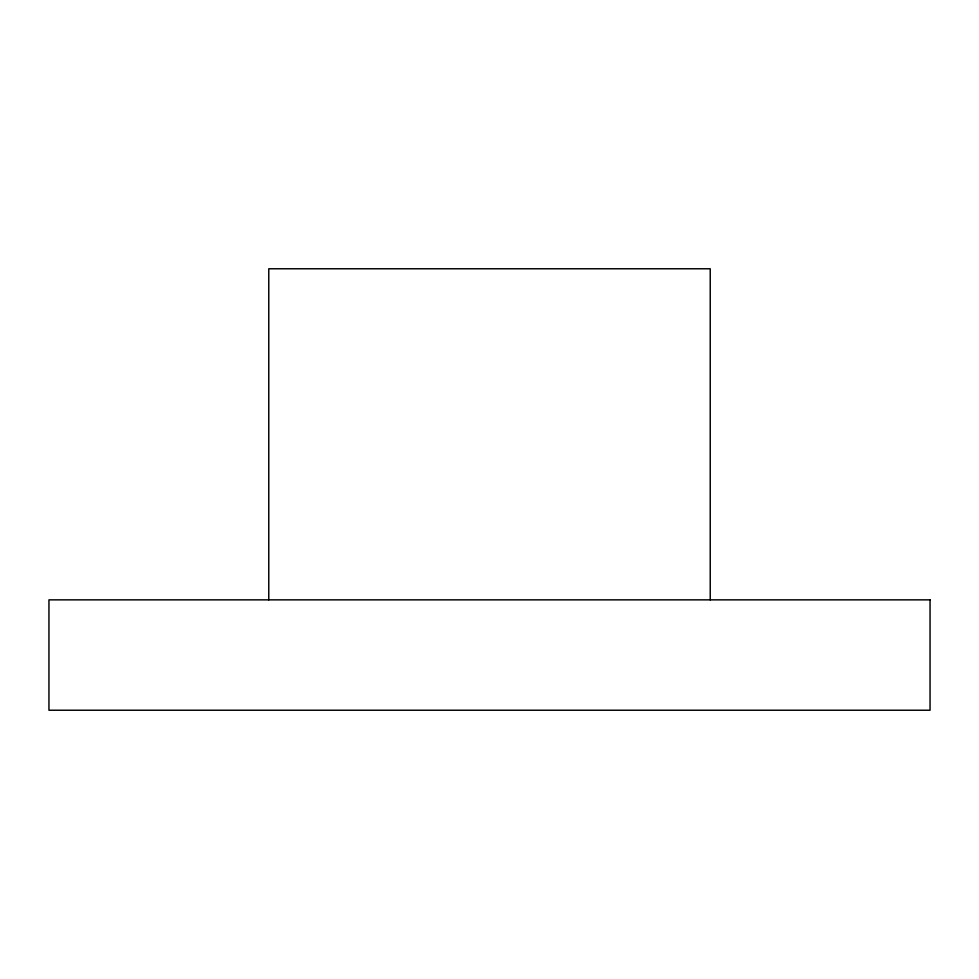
<?xml version="1.0" encoding="UTF-8"?>
<svg xmlns="http://www.w3.org/2000/svg" width="979" height="979" viewBox="0 0 979 979"><rect width="100%" height="100%" fill="white"/><g stroke="black" fill="none" stroke-linecap="round" stroke-linejoin="round"><path stroke-width="1.47" d="M710.228 599.858L710.228 268.772L268.772 268.772L268.772 599.858M930.05 599.858L48.95 599.858L48.95 710.228L930.05 710.228L930.05 599.858"/></g></svg>
